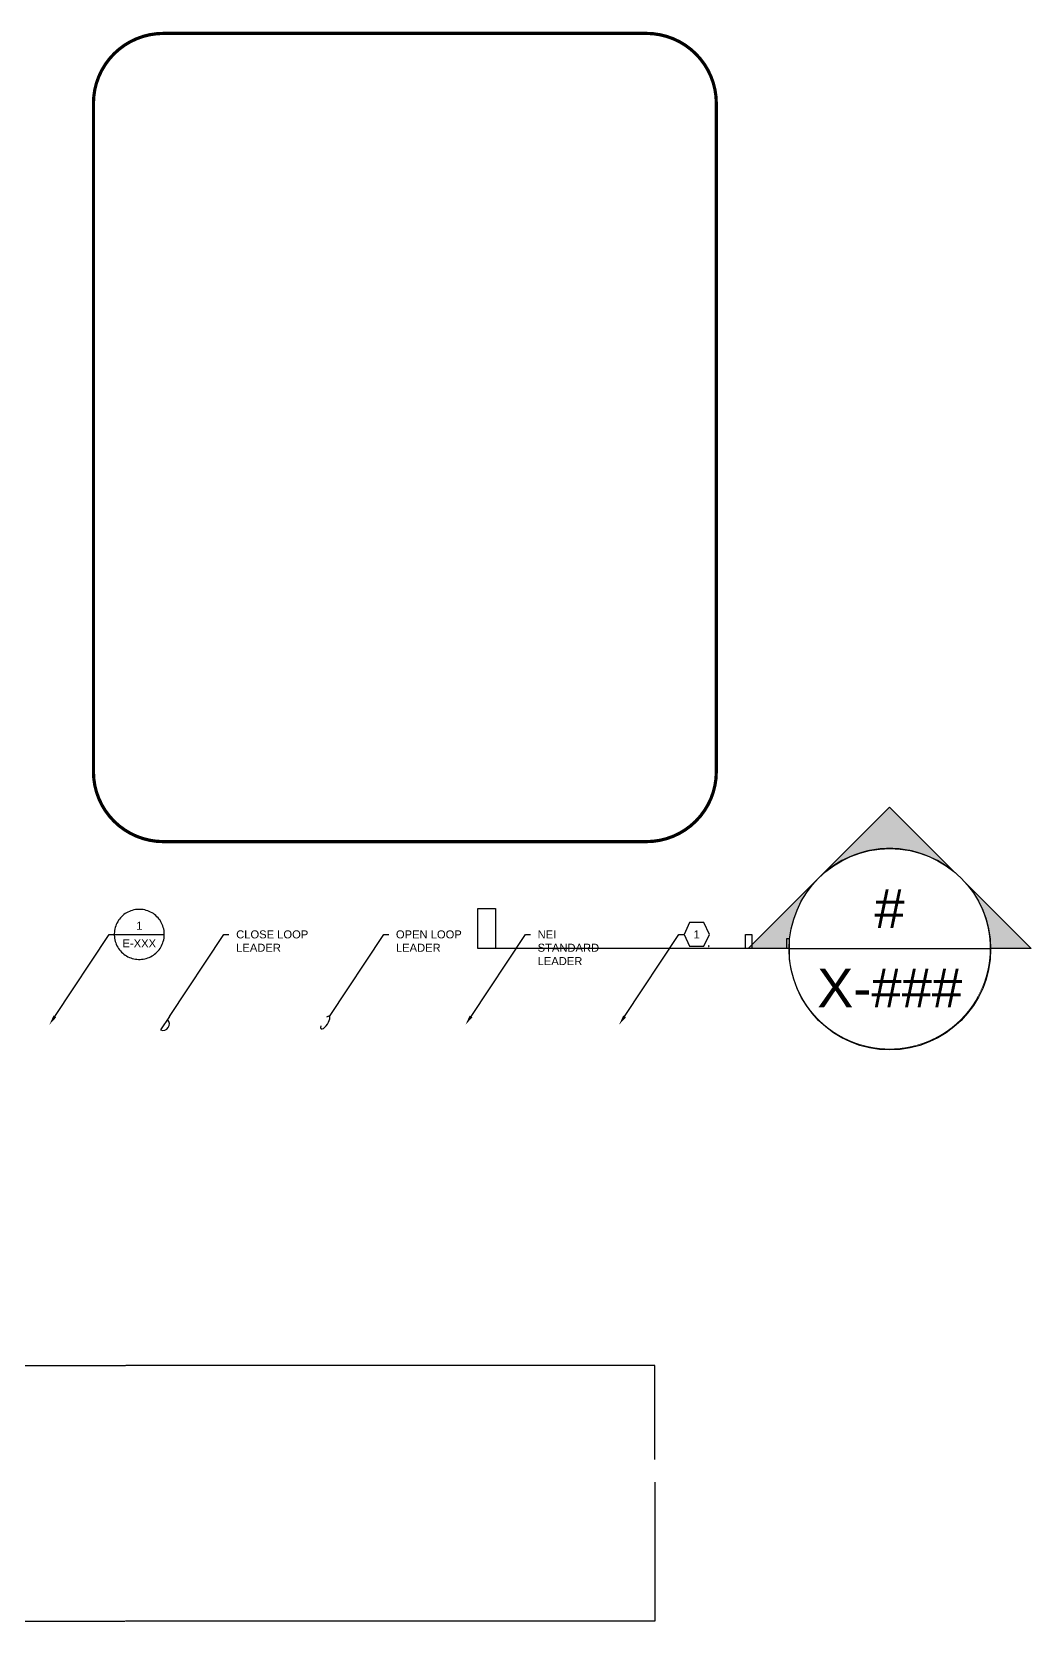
# Model space of a CAD drawing. Extents: x -6502 to 1062, y -2456 to 696.
# Drawn here: x 438 to 1062, y -297 to 696 of the extents above; entities that cross this region are included whole.
import ezdxf
from ezdxf import colors
from ezdxf.entities.mleader import LeaderData, LeaderLine
from ezdxf.enums import TextEntityAlignment as Align
from ezdxf.math import Vec2, Vec3

# ---------------------------------------------------------------- set-up
doc = ezdxf.new("R2010")
doc.units = 0
doc.header["$MEASUREMENT"] = 0
doc.linetypes.add('PHANTOM2', pattern=[1.25, 0.625, -0.125, 0.125, -0.125, 0.125, -0.125])
for name, color, linetype in [('E-DIM', 1, 'Continuous'), ('E-TEXT', 7, 'Continuous'), ('E-WIPE-OUT', 7, 'Continuous'), ('G-ANNO-TEXT', 1, 'Continuous'), ('G-ANNO-TEXT @ 1 (1)', 1, 'Continuous'), ('G-ANNO-TEXT @ 1 (2)', 1, 'Continuous'), ('G-ANNO-TEXT @ 200', 1, 'Continuous'), ('G-ANNO-TEXT @ 50', 1, 'Continuous'), ('G-ANNO-TEXT @ 70', 1, 'Continuous'), ('G-DETL-LINE', 1, 'PHANTOM2')]:
    doc.layers.add(name, color=color, linetype=linetype)
doc.styles.add('NEI-A', font='arial.ttf')
doc.styles.get("Standard").update_dxf_attribs({"font": 'arial.ttf'})
doc.dimstyles.new('NEI-A', dxfattribs={"dimtxt": 0.1, "dimasz": 0.125, "dimexe": 0.0625, "dimexo": 0.0625, "dimgap": 0.0625, "dimtad": 0, "dimtih": 1, "dimtoh": 1, "dimdec": 4, "dimzin": 3, "dimdsep": 46, "dimlunit": 4, "dimtxsty": 'NEI-A', "dimcen": 0, "dimadec": 0, "dimazin": 0, "dimtfac": 0.75, "dimtdec": 4, "dimtofl": 0, "dimtmove": 0, "dimatfit": 3, "dimfxl": 1, "dimfrac": 1, "dimtolj": 1, "dimtzin": 0, "dimarcsym": 0})

# ---------------------------------------------------------------- blocks, each defined once
blk = doc.blocks.new('ellipse-half1')
at = {"color": 0}
blk.add_line((-1, 0), (0.625, 0), dxfattribs=at)
blk.add_arc((0, -0.125), 0.637, 11.30993, 168.69007, dxfattribs=at)
blk = doc.blocks.new('Equipment Callout Arrowhead .75')
at = {"color": 0}
blk.add_ellipse((-0.25, 0), major_axis=(0.743, 0), ratio=0.350959, start_param=-0.80282, end_param=3.944413, dxfattribs=at)
blk = doc.blocks.new('KEYN')
at = {"transparency": 16777216}
blk.add_wipeout([(-0.158, 0), (-0.088, 0.147), (0.088, 0.147), (0.159, 0), (0.088, -0.147), (-0.088, -0.147)], dxfattribs=at).dxf.layer = 'E-WIPE-OUT'
at = {"layer": 'G-ANNO-TEXT', "transparency": 16777216}
blk.add_lwpolyline([(-0.088, 0.147), (-0.158, 0), (-0.088, -0.147), (0.088, -0.147), (0.159, 0), (0.088, 0.147), (-0.088, 0.147)], dxfattribs=at)
at = {"layer": 'G-ANNO-TEXT', "transparency": 16777216, "style": 'NEI-A'}
blk.add_attdef('#', text='', height=0.1, dxfattribs=at).set_placement((0, 0), align=Align.MIDDLE_CENTER)
blk = doc.blocks.new('*D20')
at = {"layer": 'Defpoints', "color": 0, "transparency": 16777216}
for p in [(165.12, -210.3), (826.7, -210.3), (826.7, -297.2)]:
    blk.add_point(p, dxfattribs=at)
at = {"layer": 'E-DIM', "color": 0, "lineweight": -2, "transparency": 16777216}
for p, q in [((165.12, -210.36), (165.12, -297.26)), ((826.7, -210.36), (826.7, -297.26)), ((165.24, -297.2), (495.58, -297.2)), ((826.57, -297.2), (496.23, -297.2))]:
    blk.add_line(p, q, dxfattribs=at)
at = {"layer": 'E-DIM', "color": 0, "transparency": 16777216}
for points in [[(165.24, -297.18), (165.24, -297.22), (165.12, -297.2)], [(826.57, -297.18), (826.57, -297.22), (826.7, -297.2)]]:
    blk.add_solid(points, dxfattribs=at)
at = {"layer": 'E-DIM', "color": 0, "transparency": 16777216, "insert": (495.91, -297.2), "char_height": 0.1, "attachment_point": 5, "style": 'NEI-A'}
blk.add_mtext('\\A1;55\'-1{\\H0.75x;\\S9#16;}"', dxfattribs=at)
blk = doc.blocks.new('*D19')
at = {"layer": 'Defpoints', "color": 0, "transparency": 16777216}
for p in [(826.7, -137.51), (165.12, -195.21), (826.7, -196.31)]:
    blk.add_point(p, dxfattribs=at)
at = {"layer": 'E-DIM', "color": 0, "lineweight": -2, "transparency": 16777216}
for p, q in [((165.12, -195.15), (165.12, -137.44)), ((165.24, -137.51), (495.58, -137.51)), ((826.57, -137.51), (496.23, -137.51)), ((826.7, -196.25), (826.7, -137.44))]:
    blk.add_line(p, q, dxfattribs=at)
at = {"layer": 'E-DIM', "color": 0, "transparency": 16777216}
for points in [[(165.24, -137.48), (165.24, -137.53), (165.12, -137.51)], [(826.57, -137.48), (826.57, -137.53), (826.7, -137.51)]]:
    blk.add_solid(points, dxfattribs=at)
at = {"layer": 'E-DIM', "color": 0, "transparency": 16777216, "insert": (495.91, -137.51), "char_height": 0.1, "attachment_point": 5, "style": 'NEI-A'}
blk.add_mtext('\\A1;55\'-1{\\H0.75x;\\S9#16;}"', dxfattribs=at)
blk = doc.blocks.new('NEI-DETAILCALLOUT')
at = {"transparency": 16777216}
blk.add_wipeout([(-0.312, -0.01), (-0.311, -0.029), (-0.309, -0.049), (-0.305, -0.068), (-0.3, -0.087), (-0.294, -0.106), (-0.287, -0.124), (-0.279, -0.142), (-0.269, -0.159), (-0.259, -0.176), (-0.247, -0.192), (-0.235, -0.207), (-0.221, -0.221), (-0.207, -0.235), (-0.192, -0.247), (-0.176, -0.259), (-0.159, -0.269), (-0.142, -0.279), (-0.124, -0.287), (-0.106, -0.294), (-0.087, -0.3), (-0.068, -0.305), (-0.049, -0.309), (-0.029, -0.311), (-0.01, -0.312), (0.01, -0.312), (0.029, -0.311), (0.049, -0.309), (0.068, -0.305), (0.087, -0.3), (0.106, -0.294), (0.124, -0.287), (0.142, -0.279), (0.159, -0.269), (0.176, -0.259), (0.192, -0.247), (0.207, -0.235), (0.221, -0.221), (0.235, -0.207), (0.247, -0.192), (0.259, -0.176), (0.269, -0.159), (0.279, -0.142), (0.287, -0.124), (0.294, -0.106), (0.3, -0.087), (0.305, -0.068), (0.309, -0.049), (0.311, -0.029), (0.312, -0.01), (0.312, 0.01), (0.311, 0.029), (0.309, 0.049), (0.305, 0.068), (0.3, 0.087), (0.294, 0.106), (0.287, 0.124), (0.279, 0.142), (0.269, 0.159), (0.259, 0.176), (0.247, 0.192), (0.235, 0.207), (0.221, 0.221), (0.207, 0.235), (0.192, 0.247), (0.176, 0.259), (0.159, 0.269), (0.142, 0.279), (0.124, 0.287), (0.106, 0.294), (0.087, 0.3), (0.068, 0.305), (0.049, 0.309), (0.029, 0.311), (0.01, 0.312), (-0.01, 0.312), (-0.029, 0.311), (-0.049, 0.309), (-0.068, 0.305), (-0.087, 0.3), (-0.106, 0.294), (-0.124, 0.287), (-0.142, 0.279), (-0.159, 0.269), (-0.176, 0.259), (-0.192, 0.247), (-0.207, 0.235), (-0.221, 0.221), (-0.235, 0.207), (-0.247, 0.192), (-0.259, 0.176), (-0.269, 0.159), (-0.279, 0.142), (-0.287, 0.124), (-0.294, 0.106), (-0.3, 0.087), (-0.305, 0.068), (-0.309, 0.049), (-0.311, 0.029), (-0.312, 0.01)], dxfattribs=at)
blk.add_line((-0.312, 0), (0.312, 0), dxfattribs=at)
at = {"transparency": 16777216, "flags": 128}
blk.add_lwpolyline([(-0.312, -0.01), (-0.311, -0.029), (-0.309, -0.049), (-0.305, -0.068), (-0.3, -0.087), (-0.294, -0.106), (-0.287, -0.124), (-0.279, -0.142), (-0.269, -0.159), (-0.259, -0.176), (-0.247, -0.192), (-0.235, -0.207), (-0.221, -0.221), (-0.207, -0.235), (-0.192, -0.247), (-0.176, -0.259), (-0.159, -0.269), (-0.142, -0.279), (-0.124, -0.287), (-0.106, -0.294), (-0.087, -0.3), (-0.068, -0.305), (-0.049, -0.309), (-0.029, -0.311), (-0.01, -0.312), (0.01, -0.312), (0.029, -0.311), (0.049, -0.309), (0.068, -0.305), (0.087, -0.3), (0.106, -0.294), (0.124, -0.287), (0.142, -0.279), (0.159, -0.269), (0.176, -0.259), (0.192, -0.247), (0.207, -0.235), (0.221, -0.221), (0.235, -0.207), (0.247, -0.192), (0.259, -0.176), (0.269, -0.159), (0.279, -0.142), (0.287, -0.124), (0.294, -0.106), (0.3, -0.087), (0.305, -0.068), (0.309, -0.049), (0.311, -0.029), (0.312, -0.01), (0.312, 0.01), (0.311, 0.029), (0.309, 0.049), (0.305, 0.068), (0.3, 0.087), (0.294, 0.106), (0.287, 0.124), (0.279, 0.142), (0.269, 0.159), (0.259, 0.176), (0.247, 0.192), (0.235, 0.207), (0.221, 0.221), (0.207, 0.235), (0.192, 0.247), (0.176, 0.259), (0.159, 0.269), (0.142, 0.279), (0.124, 0.287), (0.106, 0.294), (0.087, 0.3), (0.068, 0.305), (0.049, 0.309), (0.029, 0.311), (0.01, 0.312), (-0.01, 0.312), (-0.029, 0.311), (-0.049, 0.309), (-0.068, 0.305), (-0.087, 0.3), (-0.106, 0.294), (-0.124, 0.287), (-0.142, 0.279), (-0.159, 0.269), (-0.176, 0.259), (-0.192, 0.247), (-0.207, 0.235), (-0.221, 0.221), (-0.235, 0.207), (-0.247, 0.192), (-0.259, 0.176), (-0.269, 0.159), (-0.279, 0.142), (-0.287, 0.124), (-0.294, 0.106), (-0.3, 0.087), (-0.305, 0.068), (-0.309, 0.049), (-0.311, 0.029), (-0.312, 0.01)], close=True, dxfattribs=at)
at = {"transparency": 16777216, "style": 'NEI-A'}
blk.add_attdef('VIEWNUMBER', text='', height=0.1, dxfattribs=at).set_placement((0, 0.028), align=Align.BOTTOM_CENTER)
blk.add_attdef('SHEETNUMBER', text='', height=0.1, dxfattribs=at).set_placement((0, -0.062), align=Align.TOP_CENTER)
blk = doc.blocks.new('*U18')
h = blk.add_hatch(color=256)
edge = h.paths.add_edge_path()
edge.add_line((-0.3125, 0), (-0.4419, 0))
edge.add_line((-0.4419, 0), (0, 0.4419))
edge.add_line((0, 0.4419), (0.4419, 0))
edge.add_line((0.4419, 0), (0.3125, 0))
edge.add_arc((0, 0), 0.3125, 0, 180)
for q in [(-1.2861, 0), (0.3125, 0)]:
    blk.add_line((-0.3125, 0), q)
blk.add_lwpolyline([(-0.3125, 0), (-0.4419, 0), (0, 0.4419), (0.4419, 0), (0.3125, 0, 1)], format="xyb", close=True)
at = {"flags": 128}
blk.add_lwpolyline([(-0.3125, -0.0098), (-0.3113, -0.0294), (-0.3088, -0.0489), (-0.3051, -0.0682), (-0.3002, -0.0872), (-0.2942, -0.1059), (-0.2869, -0.1242), (-0.2786, -0.1419), (-0.2691, -0.1592), (-0.2586, -0.1757), (-0.247, -0.1916), (-0.2345, -0.2068), (-0.2211, -0.2211), (-0.2068, -0.2345), (-0.1916, -0.247), (-0.1757, -0.2586), (-0.1592, -0.2691), (-0.1419, -0.2786), (-0.1242, -0.2869), (-0.1059, -0.2942), (-0.0872, -0.3002), (-0.0682, -0.3051), (-0.0489, -0.3088), (-0.0294, -0.3113), (-0.0098, -0.3125), (0.0098, -0.3125), (0.0294, -0.3113), (0.0489, -0.3088), (0.0682, -0.3051), (0.0872, -0.3002), (0.1059, -0.2942), (0.1242, -0.2869), (0.1419, -0.2786), (0.1592, -0.2691), (0.1757, -0.2586), (0.1916, -0.247), (0.2068, -0.2345), (0.2211, -0.2211), (0.2345, -0.2068), (0.247, -0.1916), (0.2586, -0.1757), (0.2691, -0.1592), (0.2786, -0.1419), (0.2869, -0.1242), (0.2942, -0.1059), (0.3002, -0.0872), (0.3051, -0.0682), (0.3088, -0.0489), (0.3113, -0.0294), (0.3125, -0.0098), (0.3125, 0.0098), (0.3113, 0.0294), (0.3088, 0.0489), (0.3051, 0.0682), (0.3002, 0.0872), (0.2942, 0.1059), (0.2869, 0.1242), (0.2786, 0.1419), (0.2691, 0.1592), (0.2586, 0.1757), (0.247, 0.1916), (0.2345, 0.2068), (0.2211, 0.2211), (0.2068, 0.2345), (0.1916, 0.247), (0.1757, 0.2586), (0.1592, 0.2691), (0.1419, 0.2786), (0.1242, 0.2869), (0.1059, 0.2942), (0.0872, 0.3002), (0.0682, 0.3051), (0.0489, 0.3088), (0.0294, 0.3113), (0.0098, 0.3125), (-0.0098, 0.3125), (-0.0294, 0.3113), (-0.0489, 0.3088), (-0.0682, 0.3051), (-0.0872, 0.3002), (-0.1059, 0.2942), (-0.1242, 0.2869), (-0.1419, 0.2786), (-0.1592, 0.2691), (-0.1757, 0.2586), (-0.1916, 0.247), (-0.2068, 0.2345), (-0.2211, 0.2211), (-0.2345, 0.2068), (-0.247, 0.1916), (-0.2586, 0.1757), (-0.2691, 0.1592), (-0.2786, 0.1419), (-0.2869, 0.1242), (-0.2942, 0.1059), (-0.3002, 0.0872), (-0.3051, 0.0682), (-0.3088, 0.0489), (-0.3113, 0.0294), (-0.3125, 0.0098)], close=True, dxfattribs=at)
blk.add_lwpolyline([(-1.2861, 0.125), (-1.2302, 0.125), (-1.2302, 0), (-1.2861, 0)], close=True)
at = {"style": 'NEI-A'}
blk.add_attdef('VIEWNUMBER', text='', height=0.15, dxfattribs=at).set_placement((0, 0.028), align=Align.BOTTOM_CENTER)
blk.add_attdef('SHEETNUMBER', text='', height=0.15, dxfattribs=at).set_placement((0, -0.0625), align=Align.TOP_CENTER)
blk.add_wipeout([(-0.3125, -0.0098), (-0.3113, -0.0294), (-0.3088, -0.0489), (-0.3051, -0.0682), (-0.3002, -0.0872), (-0.2942, -0.1059), (-0.2869, -0.1242), (-0.2786, -0.1419), (-0.2691, -0.1592), (-0.2586, -0.1757), (-0.247, -0.1916), (-0.2345, -0.2068), (-0.2211, -0.2211), (-0.2068, -0.2345), (-0.1916, -0.247), (-0.1757, -0.2586), (-0.1592, -0.2691), (-0.1419, -0.2786), (-0.1242, -0.2869), (-0.1059, -0.2942), (-0.0872, -0.3002), (-0.0682, -0.3051), (-0.0489, -0.3088), (-0.0294, -0.3113), (-0.0098, -0.3125), (0.0098, -0.3125), (0.0294, -0.3113), (0.0489, -0.3088), (0.0682, -0.3051), (0.0872, -0.3002), (0.1059, -0.2942), (0.1242, -0.2869), (0.1419, -0.2786), (0.1592, -0.2691), (0.1757, -0.2586), (0.1916, -0.247), (0.2068, -0.2345), (0.2211, -0.2211), (0.2345, -0.2068), (0.247, -0.1916), (0.2586, -0.1757), (0.2691, -0.1592), (0.2786, -0.1419), (0.2869, -0.1242), (0.2942, -0.1059), (0.3002, -0.0872), (0.3051, -0.0682), (0.3088, -0.0489), (0.3113, -0.0294), (0.3125, -0.0098), (0.3125, 0.0098), (0.3113, 0.0294), (0.3088, 0.0489), (0.3051, 0.0682), (0.3002, 0.0872), (0.2942, 0.1059), (0.2869, 0.1242), (0.2786, 0.1419), (0.2691, 0.1592), (0.2586, 0.1757), (0.247, 0.1916), (0.2345, 0.2068), (0.2211, 0.2211), (0.2068, 0.2345), (0.1916, 0.247), (0.1757, 0.2586), (0.1592, 0.2691), (0.1419, 0.2786), (0.1242, 0.2869), (0.1059, 0.2942), (0.0872, 0.3002), (0.0682, 0.3051), (0.0489, 0.3088), (0.0294, 0.3113), (0.0098, 0.3125), (-0.0098, 0.3125), (-0.0294, 0.3113), (-0.0489, 0.3088), (-0.0682, 0.3051), (-0.0872, 0.3002), (-0.1059, 0.2942), (-0.1242, 0.2869), (-0.1419, 0.2786), (-0.1592, 0.2691), (-0.1757, 0.2586), (-0.1916, 0.247), (-0.2068, 0.2345), (-0.2211, 0.2211), (-0.2345, 0.2068), (-0.247, 0.1916), (-0.2586, 0.1757), (-0.2691, 0.1592), (-0.2786, 0.1419), (-0.2869, 0.1242), (-0.2942, 0.1059), (-0.3002, 0.0872), (-0.3051, 0.0682), (-0.3088, 0.0489), (-0.3113, 0.0294), (-0.3125, 0.0098)])
blk.add_lwpolyline([(-0.3125, 0), (0.3125, 0), (0.3125, 0)])
blk.add_circle((0.0007, -0.0021), 0.3145)
blk = doc.blocks.new('*U54')
at = {"layer": 'G-ANNO-TEXT @ 1 (2)'}
ref = blk.add_blockref('*U18', (973.25, 122.97), dxfattribs=at)
ref.add_attrib('VIEWNUMBER', '#', dxfattribs={"layer": '0', "height": 0.121, "style": 'NEI-A'}).set_placement((973.25, 123), align=Align.BOTTOM_CENTER)
ref.add_attrib('SHEETNUMBER', 'X-###', dxfattribs={"layer": '0', "height": 0.121, "style": 'NEI-A'}).set_placement((973.25, 122.91), align=Align.TOP_CENTER)
at = {"layer": 'G-ANNO-TEXT @ 70'}
ref = blk.add_blockref('*U18', (973.25, 122.97), dxfattribs=dict(at, xscale=70, yscale=70, zscale=70))
ref.add_attrib('VIEWNUMBER', '#', dxfattribs={"layer": '0', "height": 8.5, "style": 'NEI-A'}).set_placement((973.25, 124.93), align=Align.BOTTOM_CENTER)
ref.add_attrib('SHEETNUMBER', 'X-###', dxfattribs={"layer": '0', "height": 8.5, "style": 'NEI-A'}).set_placement((973.25, 118.59), align=Align.TOP_CENTER)
at = {"layer": 'G-ANNO-TEXT @ 50'}
ref = blk.add_blockref('*U18', (973.25, 122.97), dxfattribs=dict(at, xscale=50, yscale=50, zscale=50))
ref.add_attrib('VIEWNUMBER', '#', dxfattribs={"layer": '0', "height": 6.07, "style": 'NEI-A'}).set_placement((973.25, 124.37), align=Align.BOTTOM_CENTER)
ref.add_attrib('SHEETNUMBER', 'X-###', dxfattribs={"layer": '0', "height": 6.071, "style": 'NEI-A'}).set_placement((973.25, 119.84), align=Align.TOP_CENTER)
at = {"layer": 'G-ANNO-TEXT @ 1 (1)'}
ref = blk.add_blockref('*U18', (973.25, 122.97), dxfattribs=at)
ref.add_attrib('VIEWNUMBER', '#', dxfattribs={"layer": '0', "height": 0.121, "style": 'NEI-A'}).set_placement((973.25, 123), align=Align.BOTTOM_CENTER)
ref.add_attrib('SHEETNUMBER', 'X-###', dxfattribs={"layer": '0', "height": 0.121, "style": 'NEI-A'}).set_placement((973.25, 122.91), align=Align.TOP_CENTER)
at = {"layer": 'G-ANNO-TEXT @ 200'}
ref = blk.add_blockref('*U18', (973.25, 122.97), dxfattribs=dict(at, xscale=200, yscale=200, zscale=200))
ref.add_attrib('VIEWNUMBER', '#', dxfattribs={"layer": '0', "height": 24.29, "style": 'NEI-A'}).set_placement((973.25, 128.57), align=Align.BOTTOM_CENTER)
ref.add_attrib('SHEETNUMBER', 'X-###', dxfattribs={"layer": '0', "height": 24.286, "style": 'NEI-A'}).set_placement((973.25, 110.47), align=Align.TOP_CENTER)

msp = doc.modelspace()

# ---------------------------------------------------------------- linework, layer by layer
at = {"layer": 'G-DETL-LINE', "const_width": 2}
msp.add_lwpolyline([(519.77925, 694.73282), (821.30515, 694.73282, -0.414213562), (865.01573, 651.02224), (865.01573, 233.48168, -0.414213562), (821.30515, 189.7711), (519.77925, 189.7711, -0.414213562), (476.06867, 233.48168), (476.06867, 651.02224, -0.414213562)], format="xyb", close=True, dxfattribs=at)

# ---------------------------------------------------------------- dimensions: what is measured, and where the dimension line sits
at = {"layer": 'E-DIM'}
for base, p1, p2, picture, middle in [((826.69559, -137.5058), (165.11918, -195.21176), (826.69559, -196.30951), '*D19', (495.90739, -137.5058)), ((826.69559, -297.20243), (165.11918, -210.29714), (826.69559, -210.29714), '*D20', (495.90739, -297.20243))]:
    dim = msp.add_linear_dim(base=base, p1=p1, p2=p2, dimstyle='NEI-A', dxfattribs=at)
    dim.commit()
    dim.dimension.update_dxf_attribs({"geometry": picture, "text_midpoint": middle})

# ---------------------------------------------------------------- leaders
at = {"layer": 'G-ANNO-TEXT'}
ml = msp.add_multileader_block('Standard', dxfattribs=at)
ml.set_content('NEI-DETAILCALLOUT', color=256, scale=50)
ml.set_attribute('VIEWNUMBER', '1', width=0)
ml.set_attribute('SHEETNUMBER', 'E-XXX', width=0)
ml.set_leader_properties()
ml.build(insert=Vec2(0, 0))
ml.multileader.update_dxf_attribs({"dogleg_length": 0.0625, "arrow_head_size": 6.25, "scale": 50})
ctx = ml.context
ctx.base_point, ctx.scale, ctx.char_height, ctx.arrow_head_size, ctx.landing_gap_size, ctx.plane_origin = Vec3(489.05832, 131.81992), 50, 5, 6.25, 4.5, Vec3(448.52827, 75.37036)
notes = []
notes.append((ctx, [(0, (1, 1, 0), (485.93332, 131.81992), (1, 0), 3.125, [(0, [(448.52827, 75.37036)], 0, [])])]))
ctx.block.insert = Vec3(504.68332, 131.81992)
ml = msp.add_multileader_block('Standard', dxfattribs=at)
ml.set_content('KEYN', color=256, scale=50)
ml.set_attribute('#', '1', width=0)
ml.set_leader_properties()
ml.build(insert=Vec2(0, 0))
ml.multileader.update_dxf_attribs({"dogleg_length": 0.0625, "arrow_head_size": 6.25, "scale": 50})
ctx = ml.context
ctx.base_point, ctx.scale, ctx.char_height, ctx.arrow_head_size, ctx.landing_gap_size, ctx.plane_origin = Vec3(844.82633, 131.81992), 50, 5, 6.25, 4.5, Vec3(804.29628, 75.37036)
notes.append((ctx, [(0, (1, 1, 0), (841.70133, 131.81992), (1, 0), 3.125, [(0, [(804.29628, 75.37036)], 0, [])])]))
ctx.block.insert = Vec3(852.74206, 131.81992)
ml = msp.add_multileader_mtext('Standard', dxfattribs=at)
ml.set_content('CLOSE LOOP LEADER', color=256, style='NEI-A')
ml.set_leader_properties()
ml.set_arrow_properties(name='ellipse-half1')
ml.build(insert=Vec2(0, 0))
ml.multileader.update_dxf_attribs({"dogleg_length": 0.0625, "arrow_head_size": 6.25, "scale": 50})
ctx = ml.context
ctx.base_point, ctx.scale, ctx.char_height, ctx.arrow_head_size, ctx.landing_gap_size, ctx.plane_origin = Vec3(560.69044, 131.81992), 50, 5, 6.25, 4.5, Vec3(520.16038, 75.37036)
notes.append((ctx, [(0, (1, 1, 0), (557.56544, 131.81992), (1, 0), 3.125, [(0, [(520.16038, 75.37036)], 0, [])])]))
ctx.mtext.insert, ctx.mtext.width, ctx.mtext.flow_direction = Vec3(565.19044, 134.31992), 1, 5
ml = msp.add_multileader_mtext('Standard', dxfattribs=at)
ml.set_content('OPEN LOOP LEADER', color=256, style='NEI-A')
ml.set_leader_properties()
ml.set_arrow_properties(name='Equipment Callout Arrowhead .75')
ml.build(insert=Vec2(0, 0))
ml.multileader.update_dxf_attribs({"dogleg_length": 0.0625, "arrow_head_size": 6.25, "scale": 50})
ctx = ml.context
ctx.base_point, ctx.scale, ctx.char_height, ctx.arrow_head_size, ctx.landing_gap_size, ctx.plane_origin = Vec3(660.44491, 131.81992), 50, 5, 6.25, 4.5, Vec3(619.91485, 75.37036)
notes.append((ctx, [(0, (1, 1, 0), (657.31991, 131.81992), (1, 0), 3.125, [(0, [(619.91485, 75.37036)], 0, [])])]))
ctx.mtext.insert, ctx.mtext.width, ctx.mtext.flow_direction = Vec3(664.94491, 134.31992), 1, 5
ml = msp.add_multileader_mtext('Standard', dxfattribs=at)
ml.set_content('NEI STANDARD LEADER', color=256, style='NEI-A')
ml.set_leader_properties()
ml.build(insert=Vec2(0, 0))
ml.multileader.update_dxf_attribs({"dogleg_length": 0.0625, "arrow_head_size": 6.25, "scale": 50})
ctx = ml.context
ctx.base_point, ctx.scale, ctx.char_height, ctx.arrow_head_size, ctx.landing_gap_size, ctx.plane_origin = Vec3(748.92098, 131.81992), 50, 5, 6.25, 4.5, Vec3(708.39092, 75.37036)
notes.append((ctx, [(0, (1, 1, 0), (745.79598, 131.81992), (1, 0), 3.125, [(0, [(708.39092, 75.37036)], 0, [])])]))
ctx.mtext.insert, ctx.mtext.width, ctx.mtext.flow_direction = Vec3(753.42098, 134.31992), 1, 5
for ctx, leaders in notes:
    for number, flags, end, landing, length, lines in leaders:
        leader = LeaderData()
        leader.index, (leader.has_last_leader_line, leader.has_dogleg_vector, leader.attachment_direction) = number, flags
        leader.last_leader_point, leader.dogleg_vector, leader.dogleg_length = Vec3(end), Vec3(landing), length
        for number, points, colour, breaks in lines:
            line = LeaderLine()
            line.index, line.vertices, line.color, line.breaks = number, Vec3.list(points), colors.encode_raw_color(colour), breaks
            leader.lines.append(line)
        ctx.leaders.append(leader)

# ---------------------------------------------------------------- next in the draw order: block references
msp.add_blockref('*U54', (0, 0), dxfattribs=at)

# ---------------------------------------------------------------- next in the draw order: block references
at = {"layer": 'E-TEXT'}
ref = msp.add_blockref('KEYN', (860.28696, 124.45096), dxfattribs=at)
ref.add_attrib('#', '1', dxfattribs={"layer": 'G-ANNO-TEXT', "transparency": 16777216, "height": 0.1, "style": 'NEI-A'}).set_placement((860.28696, 124.45096), align=Align.MIDDLE)

doc.saveas('drawing.dxf')
